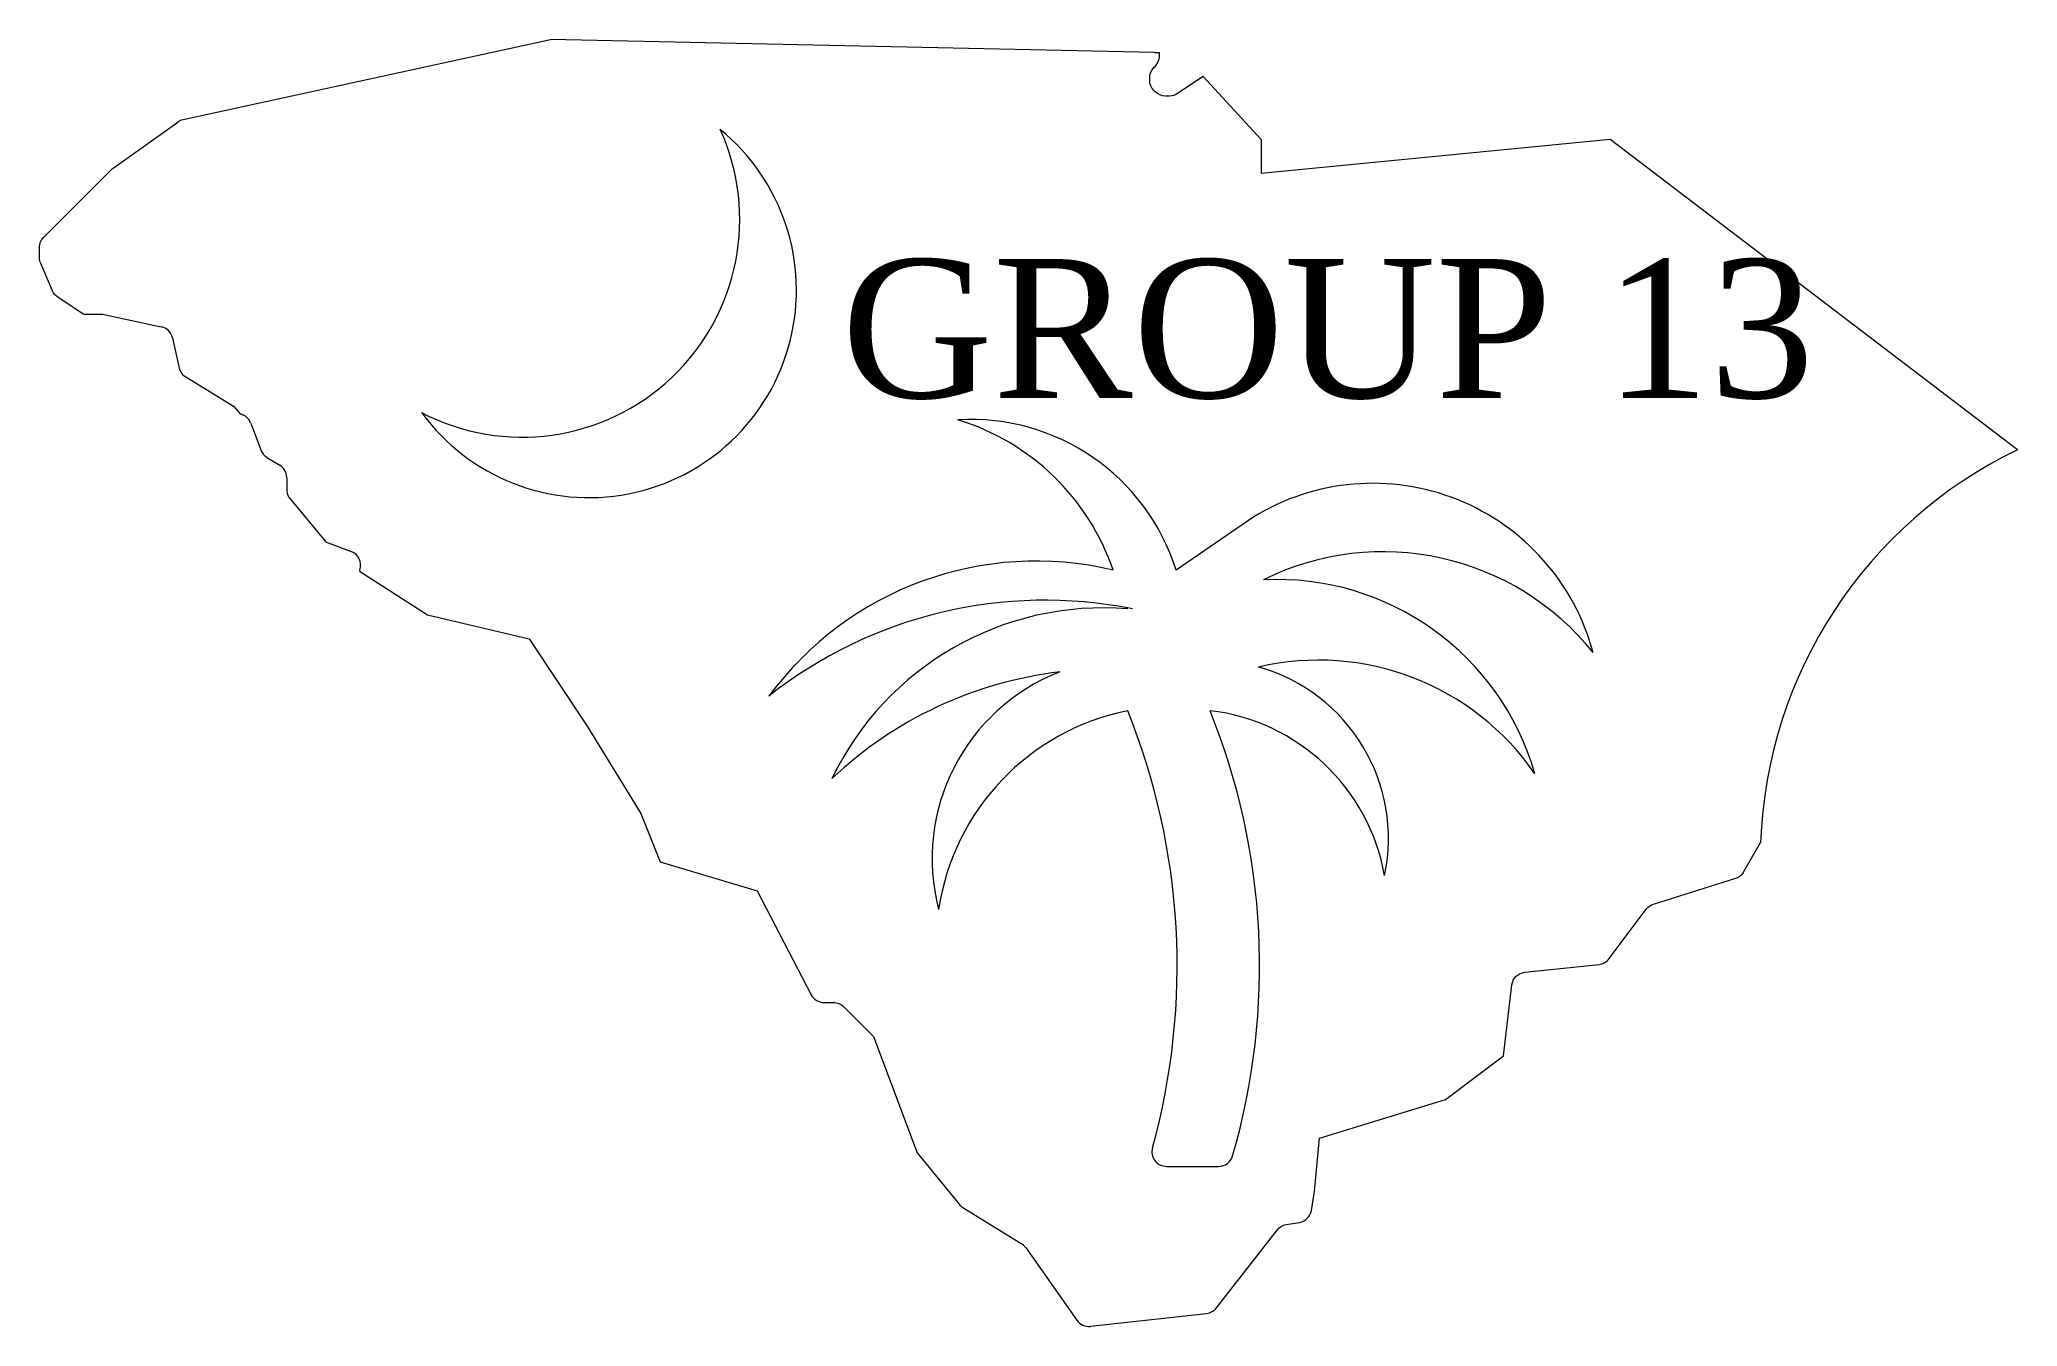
# Model space of a CAD drawing. Header units: inches. Extents: x 5.51 to 8.65, y -7.21 to -5.17.
import ezdxf

# ---------------------------------------------------------------- set-up
doc = ezdxf.new("R2010")
doc.units = ezdxf.units.IN
doc.header["$MEASUREMENT"] = 0
doc.styles.get("Standard").update_dxf_attribs({"font": 'timesout.shx'})

msp = doc.modelspace()

# ---------------------------------------------------------------- linework, layer by layer
at = {"color": 1, "lineweight": 5}
for p, q in [((7.28, -5.188), (6.3234, -5.1677)), ((7.28, -5.188), (7.2876, -5.188)), ((7.4488, -5.3261), (7.3567, -5.2264)), ((8.0015, -5.3261), (7.4488, -5.3799)), ((7.4488, -5.3261), (7.4488, -5.3799)), ((8.6462, -5.8174), (8.0015, -5.3261)), ((5.5842, -5.6025), (5.6144, -5.6025)), ((5.6144, -5.6025), (5.7074, -5.6224)), ((5.725, -5.6399), (5.7357, -5.688)), ((5.7419, -5.6993), (5.8216, -5.7483)), ((5.8216, -5.7483), (5.8329, -5.7607)), ((5.8489, -5.775), (5.8649, -5.8175)), ((5.8746, -5.8292), (5.8949, -5.8414)), ((5.9061, -5.8611), (5.9061, -5.8806)), ((5.9089, -5.8916), (5.9675, -5.9624)), ((5.9675, -5.9632), (6.0081, -5.9784)), ((6.0218, -6.0073), (6.0212, -6.0093)), ((6.0212, -6.0093), (6.1286, -6.0783)), ((6.1286, -6.0783), (6.2898, -6.1167)), ((6.2898, -6.1167), (6.3819, -6.2549)), ((6.3819, -6.2549), (6.4664, -6.393)), ((6.4664, -6.393), (6.4971, -6.4698)), ((6.8348, -6.7461), (6.9039, -6.9303)), ((7.7405, -6.8459), (7.8326, -6.7768)), ((7.5409, -6.9073), (7.7405, -6.8459)), ((7.5333, -6.9917), (7.5409, -6.9073)), ((6.9039, -6.9303), (6.9705, -7.0118)), ((6.9763, -7.0168), (7.0687, -7.0737)), ((7.0755, -7.08), (7.157, -7.1955)), ((7.1784, -7.2051), (7.3624, -7.1847))]:
    msp.add_line(p, q, dxfattribs=at)
at = {"color": 5, "lineweight": 5}
for p, q in [((7.437, -5.9233), (7.3142, -6.0077)), ((7.2988, -6.9518), (7.3815, -6.9518))]:
    msp.add_line(p, q, dxfattribs=at)
at = {"color": 1, "lineweight": 5}
for points in [[(5.5837, -5.6025), (5.5433, -5.5755, -0.145489), (5.5349, -5.5655), (5.5165, -5.5224, -0.10157), (5.5146, -5.5133), (5.5146, -5.4969, -0.198912), (5.5213, -5.4806), (5.6284, -5.3735, -0.041311), (5.6313, -5.3711), (5.7333, -5.2982, -0.101759), (5.7418, -5.2944), (6.3234, -5.1677)], [(7.3567, -5.2264), (7.3165, -5.2532, -0.148069), (7.3037, -5.2571), (7.2972, -5.2571, -0.198912), (7.2809, -5.2503), (7.279, -5.2484, -0.198912), (7.2723, -5.2322), (7.2723, -5.2282, -0.198912), (7.279, -5.2119), (7.2809, -5.2101, 0.198912), (7.2876, -5.1938), (7.2876, -5.188)], [(7.8326, -6.7768), (7.8458, -6.6646, -0.350593), (7.8663, -6.6444), (7.9838, -6.632, 0.208552), (7.9998, -6.6229), (8.0584, -6.5448, -0.156616), (8.0699, -6.5366), (8.2001, -6.4955, 0.188634), (8.2132, -6.485), (8.2394, -6.4391)], [(6.4971, -6.4698), (6.6506, -6.5158), (6.7362, -6.68, 0.279427), (6.7566, -6.6924), (6.7734, -6.6924)], [(6.7734, -6.6924), (6.7715, -6.6924, -0.198912), (6.7878, -6.6991), (6.8348, -6.7461)], [(7.378, -7.1759), (7.474, -7.0526, -0.188332), (7.4884, -7.044), (7.5094, -7.0405, 0.320465), (7.5283, -7.0216), (7.5333, -6.9917)]]:
    msp.add_lwpolyline(points, format="xyb", dxfattribs=at)
at = {"color": 5, "lineweight": 5}
for centre, radius, start, end in [((6.3845, -5.5644), 0.3285, 216.1571, 50.7358), ((6.2785, -5.4525), 0.3447, 242.4791, 24.4138), ((6.9893, -6.1096), 0.3404, 17.4125, 93.4624), ((6.8587, -6.1291), 0.3758, 18.8461, 72.9726), ((7.6254, -6.2314), 0.3611, 14.9535, 121.4437), ((7.6417, -6.4054), 0.4267, 38.7797, 116.3412), ((7.0923, -6.5182), 0.5248, 76.5479, 143.6773), ((7.474, -6.4472), 0.4246, 16.0038, 92.9209), ((7.1069, -6.7618), 0.7064, 78.7206, 128.2709), ((7.1988, -6.5441), 0.4766, 85.351, 154.3409), ((7.2043, -6.7975), 0.6329, 96.7432, 133.424), ((7.2451, -6.4646), 0.3173, 111.2673, 194.671), ((7.5398, -6.5661), 0.4158, 34.5708, 103.2195), ((7.3684, -6.4327), 0.282, 348.005, 74.3136), ((7.3119, -6.6008), 0.3779, 101.3596, 171.5046), ((6.2346, -6.6344), 1.0812, 344.5369, 21.9465), ((6.3651, -6.6344), 1.0812, 343.8459, 21.9465), ((7.3303, -6.5469), 0.3188, 10.0455, 83.2277), ((7.2988, -6.9288), 0.023, 164.5369, 270), ((7.3815, -6.9288), 0.023, 270, 343.8459)]:
    msp.add_arc(centre, radius, start, end, dxfattribs=at)
at = {"color": 1, "lineweight": 5}
for centre, radius, start, end in [((5.7026, -5.6449), 0.023, 12.5288, 77.9052), ((5.7582, -5.683), 0.023, 192.5288, 225), ((5.8273, -5.783), 0.023, 20.556, 75.9638), ((5.8864, -5.8094), 0.023, 200.556, 239.0362), ((8.9589, -6.4659), 0.72, 115.7413, 177.8636), ((5.883, -5.8611), 0.023, 0, 59.0362), ((5.9291, -5.8806), 0.023, 180, 208.6105), ((6, -6), 0.023, 341.5651, 69.444), ((6.9883, -6.9972), 0.023, 219.2894, 238.3925), ((7.0566, -7.0933), 0.023, 35.2176, 58.3925), ((7.1758, -7.1823), 0.023, 215.2176, 276.3402), ((7.3599, -7.1618), 0.023, 276.3402, 322.125)]:
    msp.add_arc(centre, radius, start, end, dxfattribs=at)

# ---------------------------------------------------------------- texts
at = {"color": 5, "lineweight": 5}
msp.add_text('GROUP 13', height=0.21979, dxfattribs=at).set_placement((6.7843, -5.735))

doc.saveas('drawing.dxf')
